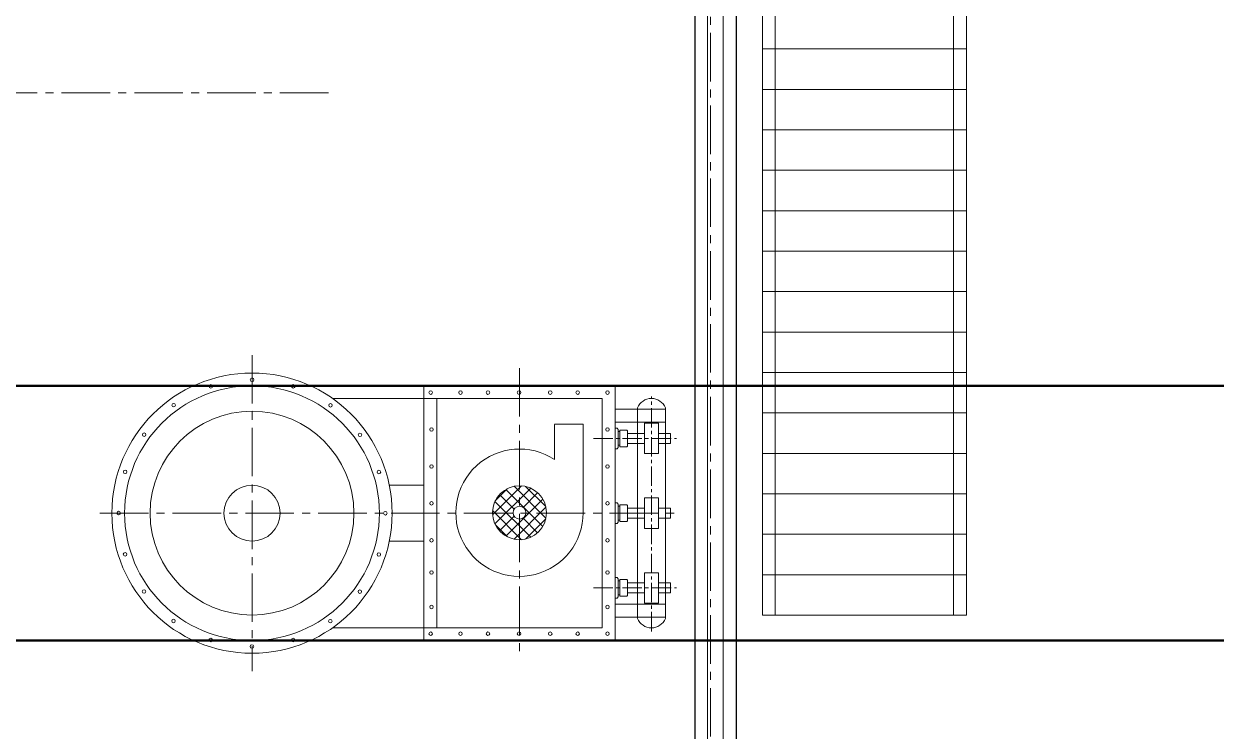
# Model space of a CAD drawing. Header units: millimetres. Extents: x 163705 to 1616509, y 81827 to 302547.
# Drawn here: x 208732 to 213412, y 145804 to 148580 of the extents above; entities that cross this region are included whole.
import ezdxf

# ---------------------------------------------------------------- set-up
doc = ezdxf.new("R2010")
doc.units = ezdxf.units.MM
doc.header["$LTSCALE"] = 10
doc.linetypes.add('CENTER2', pattern=[28.575, 19.05, -3.175, 3.175, -3.175])
for name, color, linetype, lineweight in [('1-中心线', 1, 'CENTER2', 0), ('1-填充', 8, 'Continuous', 18), ('1-护栏', 4, 'Continuous', 18), ('1-设备轮廓', 2, 'Continuous', 18), ('1-钢构', 6, 'Continuous', 0)]:
    doc.layers.add(name, color=color, linetype=linetype, lineweight=lineweight)

# ---------------------------------------------------------------- blocks, each defined once
blk = doc.blocks.new('A$C2f6614b9')
at = {"layer": '1-设备轮廓', "lineweight": 50, "ltscale": 5}
for p, q in [((16925, 4550), (1300, 4550)), ((16925, 3550), (1300, 3550))]:
    blk.add_line(p, q, dxfattribs=at)
blk = doc.blocks.new('A$C2E9244EA')
at = {"layer": '1-填充'}
h = blk.add_hatch(dxfattribs=at)
h.set_pattern_fill('ANSI37', color=256, scale=10, style=0)
h.set_pattern_definition([(45, (-3855.08, -2752.59), (-22.45064, 22.45064), []), (135, (-3855.08, -2752.59), (-22.45064, -22.45064), [])])
h.paths.add_polyline_path([(-1156, -1.6, 1), (-944, -1.6, 1)])
h.paths.add_polyline_path([(-1024.8, -1.6, -1), (-1075.2, -1.6, -1)], flags=16)
at = {"layer": '1-中心线', "lineweight": 18, "ltscale": 0.4}
for p, q in [((-1567.8, 464), (-1567.8, -458)), ((-1340.2, 293.2), (-1665.9, 293.2)), ((-1340.2, -293.2), (-1665.9, -293.2))]:
    blk.add_line(p, q, dxfattribs=at)
at = {"layer": '1-中心线', "lineweight": 18}
for points in [[(0, -620.8), (0, 620.8)], [(-1050, -569.3), (-1050, 541.1)], [(597.3, 0), (-1665.3, 0)]]:
    blk.add_lwpolyline(points, dxfattribs=at)
at = {"layer": '1-设备轮廓'}
for p, q in [((-1437, 328.6), (-1433.9, 334)), ((-1437, 328.6), (-1437, 293.2)), ((-1433.9, 334), (-1426.8, 334)), ((-1425, 332.2), (-1426.8, 334)), ((-1425, 332.2), (-1425, 254.3)), ((-1425, 319.7), (-1425, 332.2)), ((-1425, 332.2), (-1423.9, 332.2)), ((-1643, 313.3), (-1595.4, 313.3)), ((-1643, 313.3), (-1643, 273.1)), ((-1540.2, 313.3), (-1474.2, 313.3)), ((-1474.2, 323.2), (-1471.8, 325.6)), ((-1474.2, 323.2), (-1474.2, 293.2)), ((-1474.2, 263.3), (-1474.2, 293.3)), ((-1471.8, 325.6), (-1444.2, 325.6)), ((-1444.2, 325.6), (-1444.2, 293.2)), ((-1444.2, 320.2), (-1437, 320.2)), ((-1444.2, 260.9), (-1444.2, 293.3)), ((-1437, 257.9), (-1437, 293.3)), ((-1643, 273.1), (-1595.4, 273.1)), ((-1540.2, 273.1), (-1474.2, 273.1)), ((-1474.2, 263.3), (-1471.8, 260.9)), ((-1471.8, 260.9), (-1444.2, 260.9)), ((-1444.2, 266.3), (-1437, 266.3)), ((-1437, 257.9), (-1433.9, 252.5)), ((-1433.9, 252.5), (-1426.8, 252.5)), ((-1425, 254.3), (-1426.8, 252.5)), ((-1425, 266.8), (-1425, 254.3)), ((-1425, 254.3), (-1423.9, 254.3)), ((-1643, 20.1), (-1595.4, 20.1)), ((-1643, 20.1), (-1643, -20.1)), ((-1540.2, 20.1), (-1474.2, 20.1)), ((-1474.2, 30), (-1471.8, 32.4)), ((-1474.2, 30), (-1474.2, 0)), ((-1474.2, -29.9), (-1474.2, 0.1)), ((-1471.8, 32.4), (-1444.2, 32.4)), ((-1444.2, 32.4), (-1444.2, 0)), ((-1444.2, 27), (-1437, 27)), ((-1444.2, -32.4), (-1444.2, 0)), ((-1437, 35.4), (-1433.9, 40.8)), ((-1437, 35.4), (-1437, 0)), ((-1437, -35.4), (-1437, 0)), ((-1433.9, 40.8), (-1426.8, 40.8)), ((-1425, 39), (-1426.8, 40.8)), ((-1425, 39), (-1425, -39)), ((-1425, 26.4), (-1425, 39)), ((-1425, 39), (-1423.9, 39)), ((-1643, -20.1), (-1595.4, -20.1)), ((-1540.2, -20.1), (-1474.2, -20.1)), ((-1474.2, -29.9), (-1471.8, -32.3)), ((-1471.8, -32.3), (-1444.2, -32.4)), ((-1444.2, -27), (-1437, -27)), ((-1437, -35.4), (-1433.9, -40.8)), ((-1433.9, -40.8), (-1426.8, -40.8)), ((-1425, -39), (-1426.8, -40.8)), ((-1425, -26.4), (-1425, -39)), ((-1425, -39), (-1423.9, -39)), ((-1643, -273.1), (-1595.4, -273.1)), ((-1643, -313.3), (-1643, -273.1)), ((-1540.2, -273.1), (-1474.2, -273.1)), ((-1474.2, -263.3), (-1471.8, -260.9)), ((-1474.2, -263.3), (-1474.2, -293.3)), ((-1471.8, -260.9), (-1444.2, -260.9)), ((-1444.2, -260.9), (-1444.2, -293.3)), ((-1444.2, -266.3), (-1437, -266.3)), ((-1437, -257.9), (-1433.9, -252.5)), ((-1437, -257.9), (-1437, -293.3)), ((-1433.9, -252.5), (-1426.8, -252.5)), ((-1425, -254.3), (-1426.8, -252.5)), ((-1425, -332.2), (-1425, -254.3)), ((-1425, -266.8), (-1425, -254.3)), ((-1425, -254.3), (-1423.9, -254.3)), ((-1643, -313.3), (-1595.4, -313.3)), ((-1540.2, -313.3), (-1474.2, -313.3)), ((-1474.2, -323.2), (-1474.2, -293.2)), ((-1474.2, -323.2), (-1471.8, -325.6)), ((-1471.8, -325.6), (-1444.2, -325.6)), ((-1444.2, -325.6), (-1444.2, -293.2)), ((-1444.2, -320.2), (-1437, -320.2)), ((-1437, -328.6), (-1437, -293.2)), ((-1425, -319.7), (-1425, -332.2)), ((-1437, -328.6), (-1433.9, -334)), ((-1433.9, -334), (-1426.8, -334)), ((-1425, -332.2), (-1426.8, -334)), ((-1425, -332.2), (-1423.9, -332.2))]:
    blk.add_line(p, q, dxfattribs=at)
for points in [[(-1425, 500), (-675, 500)], [(-1425, 500), (-1425, -500), (-675, -500), (-675, 500)], [(-1375, 450), (-725, 450)], [(-1375, 450), (-1375, -450), (-725, -450), (-725, 450)], [(-725, 450), (-316.2, 450)], [(-1622.8, 413.4), (-1622.8, -413.4)], [(-1622.8, 407.8), (-1425, 407.8)], [(-1512.8, 413.4), (-1512.8, -413.4)], [(-1622.8, 357.8), (-1425, 357.8)], [(-538.9, 110), (-675, 110)], [(-1300, -1.6), (-1300, -349.6)], [(-538.9, -110), (-675, -110)], [(-1187.5, -210.3), (-1187.5, -347.8)], [(-1622.8, -357.8), (-1425, -357.8)], [(-1300, -349.6), (-1187.5, -349.6)], [(-1622.8, -407.8), (-1425, -407.8)], [(-725, -450), (-316.2, -450)]]:
    blk.add_lwpolyline(points, dxfattribs=at)
for points in [[(-1540.2, 352.9), (-1540.2, 233.7), (-1595.4, 233.7), (-1595.4, 352.9)], [(-1540.2, 59.6), (-1540.2, -59.6), (-1595.4, -59.6), (-1595.4, 59.6)], [(-1540.2, -352.9), (-1540.2, -233.7), (-1595.4, -233.7), (-1595.4, -352.9)]]:
    blk.add_lwpolyline(points, close=True, dxfattribs=at)
for centre, radius in [((0, 0), 550), ((0.4, 523.6), 7), ((-1395.5, 473.3), 7), ((-1278.4, 473.3), 7), ((-1170.6, 473.3), 7), ((-1048.4, 473.3), 7), ((-1048.4, 473.3), 7), ((-926.2, 473.3), 7), ((-818.4, 473.3), 7), ((-701.3, 473.3), 7), ((0, 0), 500), ((-161.4, 498.1), 7), ((162.2, 497.8), 7), ((-307.4, 423.8), 7), ((308.1, 423.3), 7), ((-1395.5, 368.1), 7), ((-704.5, 368.1), 7), ((0, 0), 400), ((-423.3, 308.1), 7), ((423.8, 307.4), 7), ((-1395.5, 232.9), 7), ((-704.5, 232.9), 7), ((-497.8, 162.2), 7), ((498.1, 161.4), 7), ((-1395.5, 106.7), 7), ((-1050, -1.6), 106), ((-704.5, 106.7), 7), ((0, 0), 110), ((-1050, -1.6), 25.2), ((-523.6, 0.4), 7), ((523.6, -0.4), 7), ((-1395.5, -38.3), 7), ((-704.5, -38.3), 7), ((-1395.5, -183.3), 7), ((-704.5, -183.3), 7), ((-498.1, -161.4), 7), ((497.8, -162.2), 7), ((-1395.5, -328.3), 7), ((-704.5, -328.3), 7), ((-423.8, -307.4), 7), ((423.3, -308.1), 7), ((-308.1, -423.3), 7), ((307.4, -423.8), 7), ((-1395.5, -473.3), 7), ((-1278.4, -473.3), 7), ((-1170.6, -473.3), 7), ((-1048.4, -473.3), 7), ((-1048.4, -473.3), 7), ((-926.2, -473.3), 7), ((-818.4, -473.3), 7), ((-701.3, -473.3), 7), ((-162.2, -497.8), 7), ((161.4, -498.1), 7), ((-0.4, -523.6), 7)]:
    blk.add_circle(centre, radius, dxfattribs=at)
for centre, radius, start, end in [((-1567.8, 390.9), 59.4, 22.2998, 157.7002), ((-1050, -1.6), 250, 236.6347, 180), ((-1567.8, -390.9), 59.4, 202.2998, 337.7002)]:
    blk.add_arc(centre, radius, start, end, dxfattribs=at)
blk = doc.blocks.new('A$Cf51e8010')
blk.add_lwpolyline([(7903, 9900), (12103, 9900), (12103, 0), (3, 0), (3, 11900), (3, 11900), (3, 17300), (7103, 17300), (7103, 9900), (7903, 9900)])
at = {"layer": '1-护栏'}
blk.add_lwpolyline([(7853, 11438.2), (7853, 9850), (12053, 9850), (12053, 50), (71.9, 50), (71.9, 11850), (71.9, 11850), (71.9, 17250), (7053, 17250), (7053, 9850), (7153, 9850), (7153, 11438.2)], dxfattribs=at)
at = {"layer": '1-设备轮廓', "rotation": 180.000000001998}
blk.add_blockref('A$C2E9244EA', (10203, 4900), dxfattribs=at)
blk = doc.blocks.new('*U489')
at = {"layer": '1-护栏'}
h = blk.add_hatch(dxfattribs=at)
h.set_pattern_fill('ANSI31', color=256, scale=50, angle=315)
h.set_pattern_definition([(0, (-900, 1161.77), (4e-14, 158.75), [])])
h.paths.add_polyline_path([(800, 0), (0, 0), (0, 4000), (800, 4000)])
for p, q in [((50, 4000), (50, 0)), ((750, 4000), (750, 0))]:
    blk.add_line(p, q, dxfattribs=at)
at = {"layer": '1-钢构'}
blk.add_lwpolyline([(800, 0), (0, 0), (0, 4000), (800, 4000)], close=True, dxfattribs=at)
blk = doc.blocks.new('A$C7121566b')
blk.add_lwpolyline([(1437.2, 700.1), (50062.2, 700.1), (50062.2, 11000.1), (1437.2, 11000.1)], close=True)
at = {"layer": '1-中心线'}
blk.add_line((1499.7, 11700.2), (1499.7, 0), dxfattribs=at)
at = {"layer": '1-护栏'}
blk.add_lwpolyline([(1487.2, 750.1), (50012.2, 750.1), (50012.2, 10950.1), (1487.2, 10950.1)], close=True, dxfattribs=at)
blk.add_blockref('*U489', (1703.7, 5700.1))

msp = doc.modelspace()

# ---------------------------------------------------------------- linework, layer by layer
at = {"layer": '1-中心线'}
for p, q in [((211427.833, 152259.738), (211427.833, 141059.499)), ((209928.183, 148309.632), (183311.682, 148309.632))]:
    msp.add_line(p, q, dxfattribs=at)

# ---------------------------------------------------------------- block references
for name, p in [('A$Cf51e8010', (199424.833, 141759.632)), ('A$C7121566b', (209928.183, 140559.499)), ('A$C2f6614b9', (200127.833, 142609.632))]:
    msp.add_blockref(name, p)

doc.saveas('drawing.dxf')
